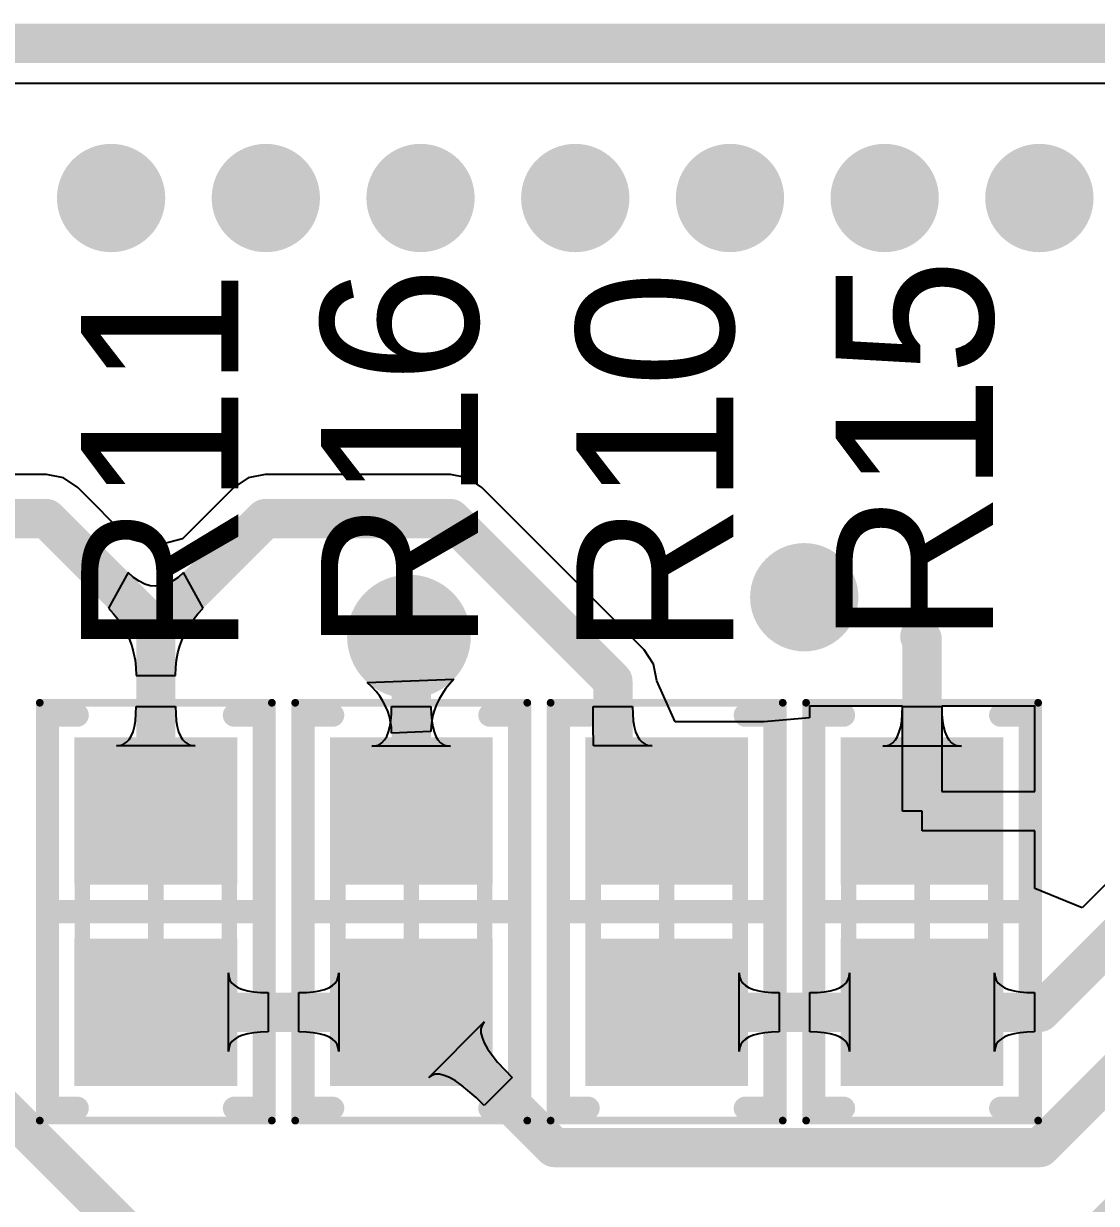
# Model space of a CAD drawing. Header units: millimetres. Extents: x 5.78 to 6.87, y 0.85 to 2.46.
# Drawn here: x 6.0014 to 6.2744, y 2.1458 to 2.4459 of the extents above; entities that cross this region are included whole.
import ezdxf

# ---------------------------------------------------------------- set-up
doc = ezdxf.new("R2010")
doc.units = ezdxf.units.MM
doc.header["$MEASUREMENT"] = 0
for name, color, linetype in [('BottomLayer', 5, 'Continuous'), ('Mechanical1', 6, 'Continuous'), ('Mechanical13', 56, 'Continuous'), ('Mechanical15', 56, 'Continuous'), ('MultiLayer', 9, 'Continuous'), ('TopLayer', 1, 'Continuous'), ('TopOverlay', 2, 'Continuous'), ('TopPaste', 8, 'Continuous'), ('TopSolder', 216, 'Continuous'), ('ViaHoleLayer', 16, 'Continuous')]:
    doc.layers.add(name, color=color, linetype=linetype)

# ---------------------------------------------------------------- blocks, each defined once
blk = doc.blocks.new('RES_0603_1608_57')
at = {"layer": 'Mechanical13', "const_width": 0.00394}
for points in [[(-0.03445, -0.0187), (-0.03445, 0.0187)], [(0.03445, 0.0187), (-0.03445, 0.0187)], [(0.03445, -0.0187), (0.03445, 0.0187)], [(0.03445, -0.0187), (-0.03445, -0.0187)]]:
    blk.add_lwpolyline(points, dxfattribs=at)
at = {"layer": 'Mechanical13', "const_width": 0.00197}
for points in [[(-0.03543, 0.0187, 1), (-0.03346, 0.0187, 1)], [(-0.03543, 0.0187, 1), (-0.03346, 0.0187, 1)], [(0.03346, 0.0187, 1), (0.03543, 0.0187, 1)], [(0.03346, 0.0187, 1), (0.03543, 0.0187, 1)], [(-0.03543, -0.0187, 1), (-0.03346, -0.0187, 1)], [(-0.03543, -0.0187, 1), (-0.03346, -0.0187, 1)], [(0.03346, -0.0187, 1), (0.03543, -0.0187, 1)], [(0.03346, -0.0187, 1), (0.03543, -0.0187, 1)]]:
    blk.add_lwpolyline(points, format="xyb", close=True, dxfattribs=at)
at = {"layer": 'Mechanical15'}
for points, const_width in [([(-0.05315, -0.02953), (-0.05315, 0.02953)], 0.00197), ([(0.05315, 0.02953), (-0.05315, 0.02953)], 0.00197), ([(0.05315, -0.02953), (0.05315, 0.02953)], 0.00197), ([(0, -0.0187), (0, 0.0187)], 0.00394), ([(0.0187, 0), (-0.0187, 0)], 0.00394), ([(0.05315, -0.02953), (-0.05315, -0.02953)], 0.00197)]:
    blk.add_lwpolyline(points, dxfattribs=dict(at, const_width=const_width))
for points, const_width in [([(-0.05364, 0.02953, 1), (-0.05266, 0.02953, 1)], 0.000984), ([(-0.05364, 0.02953, 1), (-0.05266, 0.02953, 1)], 0.000984), ([(0.05266, 0.02953, 1), (0.05364, 0.02953, 1)], 0.000984), ([(0.05266, 0.02953, 1), (0.05364, 0.02953, 1)], 0.000984), ([(-0.00098, 0.0187, 1), (0.00098, 0.0187, 1)], 0.00197), ([(-0.01968, 0, 1), (-0.01772, 0, 1)], 0.00197), ([(0.01772, 0, 1), (0.01968, 0, 1)], 0.00197), ([(-0.00098, -0.0187, 1), (0.00098, -0.0187, 1)], 0.00197), ([(-0.05364, -0.02953, 1), (-0.05266, -0.02953, 1)], 0.000984), ([(-0.05364, -0.02953, 1), (-0.05266, -0.02953, 1)], 0.000984), ([(0.05266, -0.02953, 1), (0.05364, -0.02953, 1)], 0.000984), ([(0.05266, -0.02953, 1), (0.05364, -0.02953, 1)], 0.000984)]:
    blk.add_lwpolyline(points, format="xyb", close=True, dxfattribs=dict(at, const_width=const_width))
at = {"layer": 'TopLayer'}
for points in [[(-0.00886, -0.0187), (-0.00886, 0.0187), (-0.04232, -0.0187), (-0.04232, 0.0187)], [(0.04232, -0.0187), (0.04232, 0.0187), (0.00886, -0.0187), (0.00886, 0.0187)]]:
    blk.add_solid(points, dxfattribs=at)
at = {"layer": 'TopOverlay', "const_width": 0.00591}
for points in [[(-0.05, 0.02), (-0.05, 0.02756)], [(0.05, 0.02756), (-0.05, 0.02756)], [(0, -0.02756), (0, 0.02756)], [(0.05, 0.02), (0.05, 0.02756)], [(-0.05, -0.02756), (-0.05, -0.02)], [(0.05, -0.02756), (0.05, -0.02)], [(0.05, -0.02756), (-0.05, -0.02756)]]:
    blk.add_lwpolyline(points, dxfattribs=at)
at = {"layer": 'TopOverlay', "const_width": 0.00295}
for points in [[(-0.05148, 0.02756, 1), (-0.04852, 0.02756, 1)], [(-0.05148, 0.02756, 1), (-0.04852, 0.02756, 1)], [(-0.00148, 0.02756, 1), (0.00148, 0.02756, 1)], [(0.04852, 0.02756, 1), (0.05148, 0.02756, 1)], [(0.04852, 0.02756, 1), (0.05148, 0.02756, 1)], [(-0.05148, 0.02, 1), (-0.04852, 0.02, 1)], [(0.04852, 0.02, 1), (0.05148, 0.02, 1)], [(-0.05148, -0.02, 1), (-0.04852, -0.02, 1)], [(0.04852, -0.02, 1), (0.05148, -0.02, 1)], [(-0.05148, -0.02756, 1), (-0.04852, -0.02756, 1)], [(-0.05148, -0.02756, 1), (-0.04852, -0.02756, 1)], [(-0.00148, -0.02756, 1), (0.00148, -0.02756, 1)], [(0.04852, -0.02756, 1), (0.05148, -0.02756, 1)], [(0.04852, -0.02756, 1), (0.05148, -0.02756, 1)]]:
    blk.add_lwpolyline(points, format="xyb", close=True, dxfattribs=at)
at = {"layer": 'TopPaste'}
for points in [[(-0.00886, -0.0187), (-0.00886, 0.0187), (-0.04232, -0.0187), (-0.04232, 0.0187)], [(0.04232, -0.0187), (0.04232, 0.0187), (0.00886, -0.0187), (0.00886, 0.0187)]]:
    blk.add_solid(points, dxfattribs=at)
at = {"layer": 'TopSolder'}
for points in [[(-0.00686, -0.0207), (-0.00686, 0.0207), (-0.04432, -0.0207), (-0.04432, 0.0207)], [(0.04432, -0.0207), (0.04432, 0.0207), (0.00686, -0.0207), (0.00686, 0.0207)]]:
    blk.add_solid(points, dxfattribs=at)
blk = doc.blocks.new('RES_0603_1608_58')
at = {"layer": 'Mechanical13', "const_width": 0.00394}
for points in [[(-0.03445, -0.0187), (-0.03445, 0.0187)], [(0.03445, 0.0187), (-0.03445, 0.0187)], [(0.03445, -0.0187), (0.03445, 0.0187)], [(0.03445, -0.0187), (-0.03445, -0.0187)]]:
    blk.add_lwpolyline(points, dxfattribs=at)
at = {"layer": 'Mechanical13', "const_width": 0.00197}
for points in [[(-0.03543, 0.0187, 1), (-0.03346, 0.0187, 1)], [(-0.03543, 0.0187, 1), (-0.03346, 0.0187, 1)], [(0.03346, 0.0187, 1), (0.03543, 0.0187, 1)], [(0.03346, 0.0187, 1), (0.03543, 0.0187, 1)], [(-0.03543, -0.0187, 1), (-0.03346, -0.0187, 1)], [(-0.03543, -0.0187, 1), (-0.03346, -0.0187, 1)], [(0.03346, -0.0187, 1), (0.03543, -0.0187, 1)], [(0.03346, -0.0187, 1), (0.03543, -0.0187, 1)]]:
    blk.add_lwpolyline(points, format="xyb", close=True, dxfattribs=at)
at = {"layer": 'Mechanical15'}
for points, const_width in [([(-0.05315, -0.02953), (-0.05315, 0.02953)], 0.00197), ([(0.05315, 0.02953), (-0.05315, 0.02953)], 0.00197), ([(0.05315, -0.02953), (0.05315, 0.02953)], 0.00197), ([(0, -0.0187), (0, 0.0187)], 0.00394), ([(0.0187, 0), (-0.0187, 0)], 0.00394), ([(0.05315, -0.02953), (-0.05315, -0.02953)], 0.00197)]:
    blk.add_lwpolyline(points, dxfattribs=dict(at, const_width=const_width))
for points, const_width in [([(-0.05364, 0.02953, 1), (-0.05266, 0.02953, 1)], 0.000984), ([(-0.05364, 0.02953, 1), (-0.05266, 0.02953, 1)], 0.000984), ([(0.05266, 0.02953, 1), (0.05364, 0.02953, 1)], 0.000984), ([(0.05266, 0.02953, 1), (0.05364, 0.02953, 1)], 0.000984), ([(-0.00098, 0.0187, 1), (0.00098, 0.0187, 1)], 0.00197), ([(-0.01968, 0, 1), (-0.01772, 0, 1)], 0.00197), ([(0.01772, 0, 1), (0.01968, 0, 1)], 0.00197), ([(-0.00098, -0.0187, 1), (0.00098, -0.0187, 1)], 0.00197), ([(-0.05364, -0.02953, 1), (-0.05266, -0.02953, 1)], 0.000984), ([(-0.05364, -0.02953, 1), (-0.05266, -0.02953, 1)], 0.000984), ([(0.05266, -0.02953, 1), (0.05364, -0.02953, 1)], 0.000984), ([(0.05266, -0.02953, 1), (0.05364, -0.02953, 1)], 0.000984)]:
    blk.add_lwpolyline(points, format="xyb", close=True, dxfattribs=dict(at, const_width=const_width))
at = {"layer": 'TopLayer'}
for points in [[(-0.00886, -0.0187), (-0.00886, 0.0187), (-0.04232, -0.0187), (-0.04232, 0.0187)], [(0.04232, -0.0187), (0.04232, 0.0187), (0.00886, -0.0187), (0.00886, 0.0187)]]:
    blk.add_solid(points, dxfattribs=at)
at = {"layer": 'TopOverlay', "const_width": 0.00591}
for points in [[(-0.05, 0.02), (-0.05, 0.02756)], [(0.05, 0.02756), (-0.05, 0.02756)], [(0, -0.02756), (0, 0.02756)], [(0.05, 0.02), (0.05, 0.02756)], [(-0.05, -0.02756), (-0.05, -0.02)], [(0.05, -0.02756), (0.05, -0.02)], [(0.05, -0.02756), (-0.05, -0.02756)]]:
    blk.add_lwpolyline(points, dxfattribs=at)
at = {"layer": 'TopOverlay', "const_width": 0.00295}
for points in [[(-0.05148, 0.02756, 1), (-0.04852, 0.02756, 1)], [(-0.05148, 0.02756, 1), (-0.04852, 0.02756, 1)], [(-0.00148, 0.02756, 1), (0.00148, 0.02756, 1)], [(0.04852, 0.02756, 1), (0.05148, 0.02756, 1)], [(0.04852, 0.02756, 1), (0.05148, 0.02756, 1)], [(-0.05148, 0.02, 1), (-0.04852, 0.02, 1)], [(0.04852, 0.02, 1), (0.05148, 0.02, 1)], [(-0.05148, -0.02, 1), (-0.04852, -0.02, 1)], [(0.04852, -0.02, 1), (0.05148, -0.02, 1)], [(-0.05148, -0.02756, 1), (-0.04852, -0.02756, 1)], [(-0.05148, -0.02756, 1), (-0.04852, -0.02756, 1)], [(-0.00148, -0.02756, 1), (0.00148, -0.02756, 1)], [(0.04852, -0.02756, 1), (0.05148, -0.02756, 1)], [(0.04852, -0.02756, 1), (0.05148, -0.02756, 1)]]:
    blk.add_lwpolyline(points, format="xyb", close=True, dxfattribs=at)
at = {"layer": 'TopPaste'}
for points in [[(-0.00886, -0.0187), (-0.00886, 0.0187), (-0.04232, -0.0187), (-0.04232, 0.0187)], [(0.04232, -0.0187), (0.04232, 0.0187), (0.00886, -0.0187), (0.00886, 0.0187)]]:
    blk.add_solid(points, dxfattribs=at)
at = {"layer": 'TopSolder'}
for points in [[(-0.00686, -0.0207), (-0.00686, 0.0207), (-0.04432, -0.0207), (-0.04432, 0.0207)], [(0.04432, -0.0207), (0.04432, 0.0207), (0.00686, -0.0207), (0.00686, 0.0207)]]:
    blk.add_solid(points, dxfattribs=at)
blk = doc.blocks.new('RES_0603_1608_62')
at = {"layer": 'Mechanical13', "const_width": 0.00394}
for points in [[(-0.03445, 0.0187), (-0.03445, -0.0187)], [(-0.03445, 0.0187), (0.03445, 0.0187)], [(0.03445, 0.0187), (0.03445, -0.0187)], [(-0.03445, -0.0187), (0.03445, -0.0187)]]:
    blk.add_lwpolyline(points, dxfattribs=at)
at = {"layer": 'Mechanical13', "const_width": 0.00197}
for points in [[(-0.03543, 0.0187, 1), (-0.03346, 0.0187, 1)], [(-0.03543, 0.0187, 1), (-0.03346, 0.0187, 1)], [(0.03346, 0.0187, 1), (0.03543, 0.0187, 1)], [(0.03346, 0.0187, 1), (0.03543, 0.0187, 1)], [(-0.03543, -0.0187, 1), (-0.03346, -0.0187, 1)], [(-0.03543, -0.0187, 1), (-0.03346, -0.0187, 1)], [(0.03346, -0.0187, 1), (0.03543, -0.0187, 1)], [(0.03346, -0.0187, 1), (0.03543, -0.0187, 1)]]:
    blk.add_lwpolyline(points, format="xyb", close=True, dxfattribs=at)
at = {"layer": 'Mechanical15'}
for points, const_width in [([(-0.05315, 0.02953), (-0.05315, -0.02953)], 0.00197), ([(-0.05315, 0.02953), (0.05315, 0.02953)], 0.00197), ([(0.05315, 0.02953), (0.05315, -0.02953)], 0.00197), ([(0, 0.0187), (0, -0.0187)], 0.00394), ([(-0.0187, 0), (0.0187, 0)], 0.00394), ([(-0.05315, -0.02953), (0.05315, -0.02953)], 0.00197)]:
    blk.add_lwpolyline(points, dxfattribs=dict(at, const_width=const_width))
for points, const_width in [([(-0.05364, 0.02953, 1), (-0.05266, 0.02953, 1)], 0.000984), ([(-0.05364, 0.02953, 1), (-0.05266, 0.02953, 1)], 0.000984), ([(0.05266, 0.02953, 1), (0.05364, 0.02953, 1)], 0.000984), ([(0.05266, 0.02953, 1), (0.05364, 0.02953, 1)], 0.000984), ([(-0.00098, 0.0187, 1), (0.00098, 0.0187, 1)], 0.00197), ([(-0.01968, 0, 1), (-0.01772, 0, 1)], 0.00197), ([(0.01772, 0, 1), (0.01968, 0, 1)], 0.00197), ([(-0.00098, -0.0187, 1), (0.00098, -0.0187, 1)], 0.00197), ([(-0.05364, -0.02953, 1), (-0.05266, -0.02953, 1)], 0.000984), ([(-0.05364, -0.02953, 1), (-0.05266, -0.02953, 1)], 0.000984), ([(0.05266, -0.02953, 1), (0.05364, -0.02953, 1)], 0.000984), ([(0.05266, -0.02953, 1), (0.05364, -0.02953, 1)], 0.000984)]:
    blk.add_lwpolyline(points, format="xyb", close=True, dxfattribs=dict(at, const_width=const_width))
at = {"layer": 'TopLayer'}
for points in [[(-0.00886, -0.0187), (-0.00886, 0.0187), (-0.04232, -0.0187), (-0.04232, 0.0187)], [(0.04232, -0.0187), (0.04232, 0.0187), (0.00886, -0.0187), (0.00886, 0.0187)]]:
    blk.add_solid(points, dxfattribs=at)
at = {"layer": 'TopOverlay', "const_width": 0.00591}
for points in [[(-0.05, 0.02756), (-0.05, 0.02)], [(-0.05, 0.02756), (0.05, 0.02756)], [(0, 0.02756), (0, -0.02756)], [(0.05, 0.02756), (0.05, 0.02)], [(-0.05, -0.02), (-0.05, -0.02756)], [(0.05, -0.02), (0.05, -0.02756)], [(-0.05, -0.02756), (0.05, -0.02756)]]:
    blk.add_lwpolyline(points, dxfattribs=at)
at = {"layer": 'TopOverlay', "const_width": 0.00295}
for points in [[(-0.05148, 0.02756, 1), (-0.04852, 0.02756, 1)], [(-0.05148, 0.02756, 1), (-0.04852, 0.02756, 1)], [(-0.00148, 0.02756, 1), (0.00148, 0.02756, 1)], [(0.04852, 0.02756, 1), (0.05148, 0.02756, 1)], [(0.04852, 0.02756, 1), (0.05148, 0.02756, 1)], [(-0.05148, 0.02, 1), (-0.04852, 0.02, 1)], [(0.04852, 0.02, 1), (0.05148, 0.02, 1)], [(-0.05148, -0.02, 1), (-0.04852, -0.02, 1)], [(0.04852, -0.02, 1), (0.05148, -0.02, 1)], [(-0.05148, -0.02756, 1), (-0.04852, -0.02756, 1)], [(-0.05148, -0.02756, 1), (-0.04852, -0.02756, 1)], [(-0.00148, -0.02756, 1), (0.00148, -0.02756, 1)], [(0.04852, -0.02756, 1), (0.05148, -0.02756, 1)], [(0.04852, -0.02756, 1), (0.05148, -0.02756, 1)]]:
    blk.add_lwpolyline(points, format="xyb", close=True, dxfattribs=at)
at = {"layer": 'TopPaste'}
for points in [[(-0.00886, -0.0187), (-0.00886, 0.0187), (-0.04232, -0.0187), (-0.04232, 0.0187)], [(0.04232, -0.0187), (0.04232, 0.0187), (0.00886, -0.0187), (0.00886, 0.0187)]]:
    blk.add_solid(points, dxfattribs=at)
at = {"layer": 'TopSolder'}
for points in [[(-0.00686, -0.0207), (-0.00686, 0.0207), (-0.04432, -0.0207), (-0.04432, 0.0207)], [(0.04432, -0.0207), (0.04432, 0.0207), (0.00686, -0.0207), (0.00686, 0.0207)]]:
    blk.add_solid(points, dxfattribs=at)
blk = doc.blocks.new('RES_0603_1608_63')
at = {"layer": 'Mechanical13', "const_width": 0.00394}
for points in [[(-0.03445, 0.0187), (-0.03445, -0.0187)], [(-0.03445, 0.0187), (0.03445, 0.0187)], [(0.03445, 0.0187), (0.03445, -0.0187)], [(-0.03445, -0.0187), (0.03445, -0.0187)]]:
    blk.add_lwpolyline(points, dxfattribs=at)
at = {"layer": 'Mechanical13', "const_width": 0.00197}
for points in [[(-0.03543, 0.0187, 1), (-0.03346, 0.0187, 1)], [(-0.03543, 0.0187, 1), (-0.03346, 0.0187, 1)], [(0.03346, 0.0187, 1), (0.03543, 0.0187, 1)], [(0.03346, 0.0187, 1), (0.03543, 0.0187, 1)], [(-0.03543, -0.0187, 1), (-0.03346, -0.0187, 1)], [(-0.03543, -0.0187, 1), (-0.03346, -0.0187, 1)], [(0.03346, -0.0187, 1), (0.03543, -0.0187, 1)], [(0.03346, -0.0187, 1), (0.03543, -0.0187, 1)]]:
    blk.add_lwpolyline(points, format="xyb", close=True, dxfattribs=at)
at = {"layer": 'Mechanical15'}
for points, const_width in [([(-0.05315, 0.02953), (-0.05315, -0.02953)], 0.00197), ([(-0.05315, 0.02953), (0.05315, 0.02953)], 0.00197), ([(0.05315, 0.02953), (0.05315, -0.02953)], 0.00197), ([(0, 0.0187), (0, -0.0187)], 0.00394), ([(-0.0187, 0), (0.0187, 0)], 0.00394), ([(-0.05315, -0.02953), (0.05315, -0.02953)], 0.00197)]:
    blk.add_lwpolyline(points, dxfattribs=dict(at, const_width=const_width))
for points, const_width in [([(-0.05364, 0.02953, 1), (-0.05266, 0.02953, 1)], 0.000984), ([(-0.05364, 0.02953, 1), (-0.05266, 0.02953, 1)], 0.000984), ([(0.05266, 0.02953, 1), (0.05364, 0.02953, 1)], 0.000984), ([(0.05266, 0.02953, 1), (0.05364, 0.02953, 1)], 0.000984), ([(-0.00098, 0.0187, 1), (0.00098, 0.0187, 1)], 0.00197), ([(-0.01968, 0, 1), (-0.01772, 0, 1)], 0.00197), ([(0.01772, 0, 1), (0.01968, 0, 1)], 0.00197), ([(-0.00098, -0.0187, 1), (0.00098, -0.0187, 1)], 0.00197), ([(-0.05364, -0.02953, 1), (-0.05266, -0.02953, 1)], 0.000984), ([(-0.05364, -0.02953, 1), (-0.05266, -0.02953, 1)], 0.000984), ([(0.05266, -0.02953, 1), (0.05364, -0.02953, 1)], 0.000984), ([(0.05266, -0.02953, 1), (0.05364, -0.02953, 1)], 0.000984)]:
    blk.add_lwpolyline(points, format="xyb", close=True, dxfattribs=dict(at, const_width=const_width))
at = {"layer": 'TopLayer'}
for points in [[(-0.00886, -0.0187), (-0.00886, 0.0187), (-0.04232, -0.0187), (-0.04232, 0.0187)], [(0.04232, -0.0187), (0.04232, 0.0187), (0.00886, -0.0187), (0.00886, 0.0187)]]:
    blk.add_solid(points, dxfattribs=at)
at = {"layer": 'TopOverlay', "const_width": 0.00591}
for points in [[(-0.05, 0.02756), (-0.05, 0.02)], [(-0.05, 0.02756), (0.05, 0.02756)], [(0, 0.02756), (0, -0.02756)], [(0.05, 0.02756), (0.05, 0.02)], [(-0.05, -0.02), (-0.05, -0.02756)], [(0.05, -0.02), (0.05, -0.02756)], [(-0.05, -0.02756), (0.05, -0.02756)]]:
    blk.add_lwpolyline(points, dxfattribs=at)
at = {"layer": 'TopOverlay', "const_width": 0.00295}
for points in [[(-0.05148, 0.02756, 1), (-0.04852, 0.02756, 1)], [(-0.05148, 0.02756, 1), (-0.04852, 0.02756, 1)], [(-0.00148, 0.02756, 1), (0.00148, 0.02756, 1)], [(0.04852, 0.02756, 1), (0.05148, 0.02756, 1)], [(0.04852, 0.02756, 1), (0.05148, 0.02756, 1)], [(-0.05148, 0.02, 1), (-0.04852, 0.02, 1)], [(0.04852, 0.02, 1), (0.05148, 0.02, 1)], [(-0.05148, -0.02, 1), (-0.04852, -0.02, 1)], [(0.04852, -0.02, 1), (0.05148, -0.02, 1)], [(-0.05148, -0.02756, 1), (-0.04852, -0.02756, 1)], [(-0.05148, -0.02756, 1), (-0.04852, -0.02756, 1)], [(-0.00148, -0.02756, 1), (0.00148, -0.02756, 1)], [(0.04852, -0.02756, 1), (0.05148, -0.02756, 1)], [(0.04852, -0.02756, 1), (0.05148, -0.02756, 1)]]:
    blk.add_lwpolyline(points, format="xyb", close=True, dxfattribs=at)
at = {"layer": 'TopPaste'}
for points in [[(-0.00886, -0.0187), (-0.00886, 0.0187), (-0.04232, -0.0187), (-0.04232, 0.0187)], [(0.04232, -0.0187), (0.04232, 0.0187), (0.00886, -0.0187), (0.00886, 0.0187)]]:
    blk.add_solid(points, dxfattribs=at)
at = {"layer": 'TopSolder'}
for points in [[(-0.00686, -0.0207), (-0.00686, 0.0207), (-0.04432, -0.0207), (-0.04432, 0.0207)], [(0.04432, -0.0207), (0.04432, 0.0207), (0.00686, -0.0207), (0.00686, 0.0207)]]:
    blk.add_solid(points, dxfattribs=at)

msp = doc.modelspace()

# ---------------------------------------------------------------- linework, layer by layer
at = {"layer": 'BottomLayer'}
msp.add_line((5.7976, 2.43075), (6.8402, 2.43075), dxfattribs=at)
for points, const_width in [([(6.01673, 2.40157, 1), (6.03051, 2.40157, 1)], 0.01378), ([(6.0561, 2.40157, 1), (6.06988, 2.40157, 1)], 0.01378), ([(6.09547, 2.40157, 1), (6.10925, 2.40157, 1)], 0.01378), ([(6.13484, 2.40157, 1), (6.14862, 2.40157, 1)], 0.01378), ([(6.13484, 2.40157, 1), (6.14862, 2.40157, 1)], 0.01378), ([(6.17421, 2.40157, 1), (6.18799, 2.40157, 1)], 0.01378), ([(6.21358, 2.40157, 1), (6.22736, 2.40157, 1)], 0.01378), ([(6.25295, 2.40157, 1), (6.26673, 2.40157, 1)], 0.01378), ([(6.19311, 2.3, 1), (6.20689, 2.3, 1)], 0.01378), ([(6.09154, 2.29, 1), (6.10728, 2.29, 1)], 0.01575)]:
    msp.add_lwpolyline(points, format="xyb", close=True, dxfattribs=dict(at, const_width=const_width))
at = {"layer": 'Mechanical1', "const_width": 0.01}
msp.add_lwpolyline([(5.7874, 2.44094), (6.85039, 2.44094)], dxfattribs=at)
at = {"layer": 'MultiLayer'}
for points, const_width in [([(6.01673, 2.40157, 1), (6.03051, 2.40157, 1)], 0.01378), ([(6.0561, 2.40157, 1), (6.06988, 2.40157, 1)], 0.01378), ([(6.09547, 2.40157, 1), (6.10925, 2.40157, 1)], 0.01378), ([(6.13484, 2.40157, 1), (6.14862, 2.40157, 1)], 0.01378), ([(6.13484, 2.40157, 1), (6.14862, 2.40157, 1)], 0.01378), ([(6.17421, 2.40157, 1), (6.18799, 2.40157, 1)], 0.01378), ([(6.21358, 2.40157, 1), (6.22736, 2.40157, 1)], 0.01378), ([(6.25295, 2.40157, 1), (6.26673, 2.40157, 1)], 0.01378), ([(6.19311, 2.3, 1), (6.20689, 2.3, 1)], 0.01378), ([(6.09154, 2.29, 1), (6.10728, 2.29, 1)], 0.01575)]:
    msp.add_lwpolyline(points, format="xyb", close=True, dxfattribs=dict(at, const_width=const_width))
at = {"layer": 'TopLayer'}
for p, q in [((5.7976, 2.43075), (6.37795, 2.43075)), ((6.00719, 2.33122), (5.94768, 2.33122)), ((6.01148, 2.33036), (6.00719, 2.33122)), ((6.00719, 2.33122), (6.00719, 2.33122)), ((6.01512, 2.32793), (6.01148, 2.33036)), ((6.05852, 2.33036), (6.05488, 2.32793)), ((6.06281, 2.33122), (6.05852, 2.33036)), ((6.11, 2.33122), (6.06281, 2.33122)), ((6.06281, 2.33122), (6.06281, 2.33122)), ((6.11429, 2.33036), (6.11, 2.33122)), ((6.11, 2.33122), (6.11, 2.33122)), ((6.11793, 2.32793), (6.11429, 2.33036)), ((6.02817, 2.31488), (6.01512, 2.32793)), ((6.05488, 2.32793), (6.04183, 2.31488)), ((6.15923, 2.28663), (6.11793, 2.32793)), ((6.035, 2.31307), (6.02817, 2.31488)), ((6.04183, 2.31488), (6.035, 2.31307)), ((6.02793, 2.30633), (6.02293, 2.29719)), ((6.02934, 2.30506), (6.02793, 2.30633)), ((6.04207, 2.30633), (6.04066, 2.30506)), ((6.04707, 2.29719), (6.04207, 2.30633)), ((6.03076, 2.30407), (6.02934, 2.30506)), ((6.03217, 2.30336), (6.03076, 2.30407)), ((6.03359, 2.30294), (6.03217, 2.30336)), ((6.035, 2.3028), (6.03359, 2.30294)), ((6.03641, 2.30294), (6.035, 2.3028)), ((6.03783, 2.30336), (6.03641, 2.30294)), ((6.03924, 2.30407), (6.03783, 2.30336)), ((6.04066, 2.30506), (6.03924, 2.30407)), ((6.02293, 2.29719), (6.02427, 2.29575)), ((6.04573, 2.29575), (6.04707, 2.29719)), ((6.02427, 2.29575), (6.02547, 2.29424)), ((6.02547, 2.29424), (6.02654, 2.29268)), ((6.04346, 2.29268), (6.04453, 2.29424)), ((6.04453, 2.29424), (6.04573, 2.29575)), ((6.02654, 2.29268), (6.02745, 2.29106)), ((6.02745, 2.29106), (6.02823, 2.28939)), ((6.04177, 2.28939), (6.04255, 2.29106)), ((6.04255, 2.29106), (6.04346, 2.29268)), ((6.02823, 2.28939), (6.02887, 2.28765)), ((6.02887, 2.28765), (6.02936, 2.28585)), ((6.04064, 2.28585), (6.04113, 2.28765)), ((6.04113, 2.28765), (6.04177, 2.28939)), ((6.02936, 2.28585), (6.02972, 2.284)), ((6.04028, 2.284), (6.04064, 2.28585)), ((6.16166, 2.28299), (6.15923, 2.28663)), ((6.15923, 2.28663), (6.15923, 2.28663)), ((6.02972, 2.284), (6.02993, 2.28209)), ((6.02993, 2.28209), (6.03, 2.28012)), ((6.04, 2.28012), (6.04007, 2.28209)), ((6.04007, 2.28209), (6.04028, 2.284)), ((6.16251, 2.2787), (6.16166, 2.28299)), ((6.03, 2.28012), (6.04, 2.28012)), ((6.08882, 2.27835), (6.11085, 2.27917)), ((6.08999, 2.27721), (6.08882, 2.27835)), ((6.11085, 2.27917), (6.10974, 2.27793)), ((6.16717, 2.26832), (6.16251, 2.2787)), ((6.09104, 2.27603), (6.08999, 2.27721)), ((6.09197, 2.27482), (6.09104, 2.27603)), ((6.10787, 2.27538), (6.1071, 2.27407)), ((6.10874, 2.27666), (6.10787, 2.27538)), ((6.10974, 2.27793), (6.10874, 2.27666)), ((6.02995, 2.2703), (6.03, 2.2722)), ((6.03, 2.2722), (6.04, 2.2722)), ((6.04, 2.2722), (6.04005, 2.2703)), ((6.09277, 2.27358), (6.09197, 2.27482)), ((6.09345, 2.27231), (6.09277, 2.27358)), ((6.09401, 2.271), (6.09345, 2.27231)), ((6.09495, 2.27028), (6.095, 2.2722)), ((6.095, 2.2722), (6.105, 2.2722)), ((6.105, 2.2722), (6.10505, 2.27028)), ((6.10646, 2.27275), (6.10594, 2.2714)), ((6.1071, 2.27407), (6.10646, 2.27275)), ((6.1463, 2.2722), (6.1563, 2.2722)), ((6.14631, 2.2671), (6.1463, 2.2722)), ((6.1563, 2.2722), (6.15635, 2.2703)), ((6.225, 2.27232), (6.2013, 2.27232)), ((6.2013, 2.27232), (6.2013, 2.26929)), ((6.22495, 2.27028), (6.225, 2.2722)), ((6.225, 2.24559), (6.225, 2.27232)), ((6.225, 2.2722), (6.235, 2.2722)), ((6.2587, 2.27232), (6.235, 2.27232)), ((6.235, 2.27232), (6.235, 2.25059)), ((6.235, 2.2722), (6.23505, 2.27028)), ((6.2587, 2.25059), (6.2587, 2.27232)), ((6.0298, 2.2686), (6.02995, 2.2703)), ((6.04005, 2.2703), (6.0402, 2.2686)), ((6.09444, 2.26966), (6.09401, 2.271)), ((6.09475, 2.26828), (6.09444, 2.26966)), ((6.0948, 2.26856), (6.09495, 2.27028)), ((6.10505, 2.27028), (6.1052, 2.26856)), ((6.10553, 2.27004), (6.10523, 2.26866)), ((6.10594, 2.2714), (6.10553, 2.27004)), ((6.15635, 2.2703), (6.1565, 2.2686)), ((6.2013, 2.26929), (6.1897, 2.26832)), ((6.2248, 2.26856), (6.22495, 2.27028)), ((6.23505, 2.27028), (6.2352, 2.26856)), ((6.0292, 2.2658), (6.02955, 2.2671)), ((6.02955, 2.2671), (6.0298, 2.2686)), ((6.0402, 2.2686), (6.04045, 2.2671)), ((6.04045, 2.2671), (6.0408, 2.2658)), ((6.0942, 2.26573), (6.09455, 2.26704)), ((6.09455, 2.26704), (6.0948, 2.26856)), ((6.09494, 2.26687), (6.09475, 2.26828)), ((6.095, 2.26543), (6.09494, 2.26687)), ((6.10506, 2.26725), (6.105, 2.26583)), ((6.10523, 2.26866), (6.10506, 2.26725)), ((6.1052, 2.26856), (6.10545, 2.26704)), ((6.10545, 2.26704), (6.1058, 2.26573)), ((6.14638, 2.2626), (6.14631, 2.2671)), ((6.1565, 2.2686), (6.15675, 2.2671)), ((6.15675, 2.2671), (6.1571, 2.2658)), ((6.1893, 2.26832), (6.16717, 2.26832)), ((6.1897, 2.26832), (6.1893, 2.26832)), ((6.2242, 2.26573), (6.22455, 2.26704)), ((6.22455, 2.26704), (6.2248, 2.26856)), ((6.2352, 2.26856), (6.23545, 2.26704)), ((6.23545, 2.26704), (6.2358, 2.26573)), ((6.02755, 2.2631), (6.0282, 2.2638)), ((6.0282, 2.2638), (6.02875, 2.2647)), ((6.02875, 2.2647), (6.0292, 2.2658)), ((6.0408, 2.2658), (6.04125, 2.2647)), ((6.04125, 2.2647), (6.0418, 2.2638)), ((6.0418, 2.2638), (6.04245, 2.2631)), ((6.09255, 2.26299), (6.0932, 2.2637)), ((6.0932, 2.2637), (6.09375, 2.26461)), ((6.09375, 2.26461), (6.0942, 2.26573)), ((6.105, 2.26583), (6.095, 2.26543)), ((6.1058, 2.26573), (6.10625, 2.26461)), ((6.10625, 2.26461), (6.1068, 2.2637)), ((6.1068, 2.2637), (6.10745, 2.26299)), ((6.1571, 2.2658), (6.15755, 2.2647)), ((6.15755, 2.2647), (6.1581, 2.2638)), ((6.1581, 2.2638), (6.15875, 2.2631)), ((6.22255, 2.26299), (6.2232, 2.2637)), ((6.2232, 2.2637), (6.22375, 2.26461)), ((6.22375, 2.26461), (6.2242, 2.26573)), ((6.2358, 2.26573), (6.23625, 2.26461)), ((6.23625, 2.26461), (6.2368, 2.2637)), ((6.2368, 2.2637), (6.23745, 2.26299)), ((6.025, 2.2622), (6.02595, 2.2623)), ((6.045, 2.2622), (6.025, 2.2622)), ((6.02595, 2.2623), (6.0268, 2.2626)), ((6.0268, 2.2626), (6.02755, 2.2631)), ((6.04245, 2.2631), (6.0432, 2.2626)), ((6.0432, 2.2626), (6.04405, 2.2623)), ((6.04405, 2.2623), (6.045, 2.2622)), ((6.09, 2.26208), (6.09095, 2.26218)), ((6.11, 2.26208), (6.09, 2.26208)), ((6.09095, 2.26218), (6.0918, 2.26249)), ((6.0918, 2.26249), (6.09255, 2.26299)), ((6.10745, 2.26299), (6.1082, 2.26249)), ((6.1082, 2.26249), (6.10905, 2.26218)), ((6.10905, 2.26218), (6.11, 2.26208)), ((6.1464, 2.2623), (6.14638, 2.2626)), ((6.14642, 2.2622), (6.1464, 2.2623)), ((6.1613, 2.2622), (6.14642, 2.2622)), ((6.15875, 2.2631), (6.1595, 2.2626)), ((6.1595, 2.2626), (6.16035, 2.2623)), ((6.16035, 2.2623), (6.1613, 2.2622)), ((6.22, 2.26208), (6.22095, 2.26218)), ((6.24, 2.26208), (6.22, 2.26208)), ((6.22095, 2.26218), (6.2218, 2.26249)), ((6.2218, 2.26249), (6.22255, 2.26299)), ((6.23745, 2.26299), (6.2382, 2.26249)), ((6.2382, 2.26249), (6.23905, 2.26218)), ((6.23905, 2.26218), (6.24, 2.26208)), ((6.235, 2.25059), (6.2587, 2.25059)), ((6.23, 2.24559), (6.225, 2.24559)), ((6.23, 2.24059), (6.23, 2.24559)), ((6.2587, 2.24059), (6.23, 2.24059)), ((6.2587, 2.22594), (6.2587, 2.24059)), ((6.27711, 2.22738), (6.2707, 2.22097)), ((6.2707, 2.22097), (6.2587, 2.22594)), ((6.05346, 2.18441), (6.05346, 2.20441)), ((6.05346, 2.20441), (6.05356, 2.20346)), ((6.05356, 2.20346), (6.05387, 2.20261)), ((6.08113, 2.20261), (6.08144, 2.20346)), ((6.08144, 2.20346), (6.08154, 2.20441)), ((6.08154, 2.20441), (6.08154, 2.18441)), ((6.18346, 2.18441), (6.18346, 2.20441)), ((6.18346, 2.20441), (6.18356, 2.20346)), ((6.18356, 2.20346), (6.18387, 2.20261)), ((6.21113, 2.20261), (6.21144, 2.20346)), ((6.21144, 2.20346), (6.21154, 2.20441)), ((6.21154, 2.20441), (6.21154, 2.18441)), ((6.24846, 2.18441), (6.24846, 2.20441)), ((6.24846, 2.20441), (6.24856, 2.20346)), ((6.24856, 2.20346), (6.24887, 2.20261)), ((6.05387, 2.20261), (6.05437, 2.20186)), ((6.05437, 2.20186), (6.05508, 2.20121)), ((6.05508, 2.20121), (6.05599, 2.20066)), ((6.05599, 2.20066), (6.0571, 2.20021)), ((6.0571, 2.20021), (6.05842, 2.19986)), ((6.07658, 2.19986), (6.0779, 2.20021)), ((6.0779, 2.20021), (6.07901, 2.20066)), ((6.07901, 2.20066), (6.07992, 2.20121)), ((6.07992, 2.20121), (6.08063, 2.20186)), ((6.08063, 2.20186), (6.08113, 2.20261)), ((6.18387, 2.20261), (6.18437, 2.20186)), ((6.18437, 2.20186), (6.18508, 2.20121)), ((6.18508, 2.20121), (6.18599, 2.20066)), ((6.18599, 2.20066), (6.1871, 2.20021)), ((6.1871, 2.20021), (6.18842, 2.19986)), ((6.20658, 2.19986), (6.2079, 2.20021)), ((6.2079, 2.20021), (6.20901, 2.20066)), ((6.20901, 2.20066), (6.20992, 2.20121)), ((6.20992, 2.20121), (6.21063, 2.20186)), ((6.21063, 2.20186), (6.21113, 2.20261)), ((6.24887, 2.20261), (6.24937, 2.20186)), ((6.24937, 2.20186), (6.25008, 2.20121)), ((6.25008, 2.20121), (6.25099, 2.20066)), ((6.25099, 2.20066), (6.2521, 2.20021)), ((6.2521, 2.20021), (6.25342, 2.19986)), ((6.05842, 2.19986), (6.05994, 2.19961)), ((6.05994, 2.19961), (6.06166, 2.19946)), ((6.06166, 2.19946), (6.06358, 2.19941)), ((6.06358, 2.19941), (6.06358, 2.18941)), ((6.07142, 2.19941), (6.07334, 2.19946)), ((6.07142, 2.18941), (6.07142, 2.19941)), ((6.07334, 2.19946), (6.07506, 2.19961)), ((6.07506, 2.19961), (6.07658, 2.19986)), ((6.18842, 2.19986), (6.18994, 2.19961)), ((6.18994, 2.19961), (6.19166, 2.19946)), ((6.19166, 2.19946), (6.19358, 2.19941)), ((6.19358, 2.19941), (6.19358, 2.18941)), ((6.20142, 2.19941), (6.20334, 2.19946)), ((6.20142, 2.18941), (6.20142, 2.19941)), ((6.20334, 2.19946), (6.20506, 2.19961)), ((6.20506, 2.19961), (6.20658, 2.19986)), ((6.25342, 2.19986), (6.25494, 2.19961)), ((6.25494, 2.19961), (6.25666, 2.19946)), ((6.25666, 2.19946), (6.25858, 2.19941)), ((6.25858, 2.19941), (6.25858, 2.18941)), ((6.10444, 2.1778), (6.11858, 2.19194)), ((6.11802, 2.19116), (6.11773, 2.19024)), ((6.11858, 2.19194), (6.11802, 2.19116)), ((6.05599, 2.18816), (6.05508, 2.18761)), ((6.0571, 2.18861), (6.05599, 2.18816)), ((6.05842, 2.18896), (6.0571, 2.18861)), ((6.05994, 2.18921), (6.05842, 2.18896)), ((6.06166, 2.18936), (6.05994, 2.18921)), ((6.06358, 2.18941), (6.06166, 2.18936)), ((6.07334, 2.18936), (6.07142, 2.18941)), ((6.07506, 2.18921), (6.07334, 2.18936)), ((6.07658, 2.18896), (6.07506, 2.18921)), ((6.0779, 2.18861), (6.07658, 2.18896)), ((6.07901, 2.18816), (6.0779, 2.18861)), ((6.07992, 2.18761), (6.07901, 2.18816)), ((6.11773, 2.19024), (6.11773, 2.18918)), ((6.11773, 2.18918), (6.11802, 2.18798)), ((6.18599, 2.18816), (6.18508, 2.18761)), ((6.1871, 2.18861), (6.18599, 2.18816)), ((6.18842, 2.18896), (6.1871, 2.18861)), ((6.18994, 2.18921), (6.18842, 2.18896)), ((6.19166, 2.18936), (6.18994, 2.18921)), ((6.19358, 2.18941), (6.19166, 2.18936)), ((6.20334, 2.18936), (6.20142, 2.18941)), ((6.20506, 2.18921), (6.20334, 2.18936)), ((6.20658, 2.18896), (6.20506, 2.18921)), ((6.2079, 2.18861), (6.20658, 2.18896)), ((6.20901, 2.18816), (6.2079, 2.18861)), ((6.20992, 2.18761), (6.20901, 2.18816)), ((6.25099, 2.18816), (6.25008, 2.18761)), ((6.2521, 2.18861), (6.25099, 2.18816)), ((6.25342, 2.18896), (6.2521, 2.18861)), ((6.25494, 2.18921), (6.25342, 2.18896)), ((6.25666, 2.18936), (6.25494, 2.18921)), ((6.25858, 2.18941), (6.25666, 2.18936)), ((6.05356, 2.18536), (6.05346, 2.18441)), ((6.05387, 2.18621), (6.05356, 2.18536)), ((6.05437, 2.18696), (6.05387, 2.18621)), ((6.05508, 2.18761), (6.05437, 2.18696)), ((6.08063, 2.18696), (6.07992, 2.18761)), ((6.08113, 2.18621), (6.08063, 2.18696)), ((6.08144, 2.18536), (6.08113, 2.18621)), ((6.08154, 2.18441), (6.08144, 2.18536)), ((6.11802, 2.18798), (6.11858, 2.18664)), ((6.11858, 2.18664), (6.11943, 2.18515)), ((6.11943, 2.18515), (6.12056, 2.18353)), ((6.18356, 2.18536), (6.18346, 2.18441)), ((6.18387, 2.18621), (6.18356, 2.18536)), ((6.18437, 2.18696), (6.18387, 2.18621)), ((6.18508, 2.18761), (6.18437, 2.18696)), ((6.21063, 2.18696), (6.20992, 2.18761)), ((6.21113, 2.18621), (6.21063, 2.18696)), ((6.21144, 2.18536), (6.21113, 2.18621)), ((6.21154, 2.18441), (6.21144, 2.18536)), ((6.24856, 2.18536), (6.24846, 2.18441)), ((6.24887, 2.18621), (6.24856, 2.18536)), ((6.24937, 2.18696), (6.24887, 2.18621)), ((6.25008, 2.18761), (6.24937, 2.18696)), ((6.12056, 2.18353), (6.12197, 2.18176)), ((6.12197, 2.18176), (6.12565, 2.1778)), ((6.10522, 2.17836), (6.10444, 2.1778)), ((6.10614, 2.17865), (6.10522, 2.17836)), ((6.1072, 2.17865), (6.10614, 2.17865)), ((6.1084, 2.17836), (6.1072, 2.17865)), ((6.10974, 2.1778), (6.1084, 2.17836)), ((6.11123, 2.17695), (6.10974, 2.1778)), ((6.11285, 2.17582), (6.11123, 2.17695)), ((6.12565, 2.1778), (6.11858, 2.17073)), ((6.11653, 2.17271), (6.11285, 2.17582)), ((6.11858, 2.17073), (6.11653, 2.17271))]:
    msp.add_line(p, q, dxfattribs=at)
for points, const_width in [([(6.01673, 2.40157, 1), (6.03051, 2.40157, 1)], 0.01378), ([(6.0561, 2.40157, 1), (6.06988, 2.40157, 1)], 0.01378), ([(6.09547, 2.40157, 1), (6.10925, 2.40157, 1)], 0.01378), ([(6.13484, 2.40157, 1), (6.14862, 2.40157, 1)], 0.01378), ([(6.13484, 2.40157, 1), (6.14862, 2.40157, 1)], 0.01378), ([(6.17421, 2.40157, 1), (6.18799, 2.40157, 1)], 0.01378), ([(6.21358, 2.40157, 1), (6.22736, 2.40157, 1)], 0.01378), ([(6.25295, 2.40157, 1), (6.26673, 2.40157, 1)], 0.01378), ([(6.00469, 2.32, 1), (6.00969, 2.32, 1)], 0.005), ([(6.00469, 2.32, 1), (6.00969, 2.32, 1)], 0.005), ([(6.06031, 2.32, 1), (6.06531, 2.32, 1)], 0.005), ([(6.06031, 2.32, 1), (6.06531, 2.32, 1)], 0.005), ([(6.1075, 2.32, 1), (6.1125, 2.32, 1)], 0.005), ([(6.1075, 2.32, 1), (6.1125, 2.32, 1)], 0.005), ([(6.19311, 2.3, 1), (6.20689, 2.3, 1)], 0.01378), ([(6.09154, 2.29, 1), (6.10728, 2.29, 1)], 0.01575), ([(6.0325, 2.29219, 1), (6.0375, 2.29219, 1)], 0.005), ([(6.0325, 2.29219, 1), (6.0375, 2.29219, 1)], 0.005), ([(6.0325, 2.29219, 1), (6.0375, 2.29219, 1)], 0.005), ([(6.09691, 2.29, 1), (6.10191, 2.29, 1)], 0.005), ([(6.0975, 2.28941, 1), (6.1025, 2.28941, 1)], 0.005), ([(6.0975, 2.28941, 1), (6.1025, 2.28941, 1)], 0.005), ([(6.22691, 2.29, 1), (6.23191, 2.29, 1)], 0.005), ([(6.2275, 2.28941, 1), (6.2325, 2.28941, 1)], 0.005), ([(6.2275, 2.28941, 1), (6.2325, 2.28941, 1)], 0.005), ([(6.1488, 2.2787, 1), (6.1538, 2.2787, 1)], 0.005), ([(6.1488, 2.2787, 1), (6.1538, 2.2787, 1)], 0.005), ([(6.1488, 2.25732, 1), (6.1538, 2.25732, 1)], 0.005), ([(6.1488, 2.25732, 1), (6.1538, 2.25732, 1)], 0.005), ([(6.0325, 2.24559, 1), (6.0375, 2.24559, 1)], 0.005), ([(6.0975, 2.24559, 1), (6.1025, 2.24559, 1)], 0.005), ([(6.16053, 2.24559, 1), (6.16553, 2.24559, 1)], 0.005), ([(6.16053, 2.24559, 1), (6.16553, 2.24559, 1)], 0.005), ([(6.1625, 2.24559, 1), (6.1675, 2.24559, 1)], 0.005), ([(6.2275, 2.24559, 1), (6.2325, 2.24559, 1)], 0.005), ([(6.0325, 2.19441, 1), (6.0375, 2.19441, 1)], 0.005), ([(6.0975, 2.19441, 1), (6.1025, 2.19441, 1)], 0.005), ([(6.0975, 2.19441, 1), (6.1025, 2.19441, 1)], 0.005), ([(6.09947, 2.19441, 1), (6.10447, 2.19441, 1)], 0.005), ([(6.09947, 2.19441, 1), (6.10447, 2.19441, 1)], 0.005), ([(6.1625, 2.19441, 1), (6.1675, 2.19441, 1)], 0.005), ([(6.2275, 2.19441, 1), (6.2325, 2.19441, 1)], 0.005), ([(6.2275, 2.19441, 1), (6.2325, 2.19441, 1)], 0.005), ([(6.2575, 2.19441, 1), (6.2625, 2.19441, 1)], 0.005), ([(6.2575, 2.19441, 1), (6.2625, 2.19441, 1)], 0.005), ([(6.13388, 2.16, 1), (6.13888, 2.16, 1)], 0.005), ([(6.13388, 2.16, 1), (6.13888, 2.16, 1)], 0.005), ([(6.2575, 2.16, 1), (6.2625, 2.16, 1)], 0.005), ([(6.2575, 2.16, 1), (6.2625, 2.16, 1)], 0.005)]:
    msp.add_lwpolyline(points, format="xyb", close=True, dxfattribs=dict(at, const_width=const_width))
at = {"layer": 'TopLayer', "const_width": 0.01}
for points in [[(5.94768, 2.32), (6.00719, 2.32)], [(6.00719, 2.32), (6.035, 2.29219)], [(6.035, 2.29219), (6.06281, 2.32)], [(6.06281, 2.32), (6.11, 2.32)], [(6.11, 2.32), (6.1513, 2.2787)], [(6.035, 2.24559), (6.035, 2.29219)], [(6.09941, 2.29), (6.1, 2.28941)], [(6.1, 2.24559), (6.1, 2.28941)], [(6.22941, 2.29), (6.23, 2.28941)], [(6.23, 2.24559), (6.23, 2.28941)], [(6.1513, 2.25732), (6.1513, 2.2787)], [(6.1513, 2.25732), (6.16303, 2.24559)], [(6.16303, 2.24559), (6.165, 2.24559)], [(6.26, 2.19441), (6.28504, 2.21945)], [(5.97197, 2.19441), (6.02638, 2.14)], [(6.035, 2.19441), (6.1, 2.19441)], [(6.1, 2.19441), (6.10197, 2.19441)], [(6.10197, 2.19441), (6.13638, 2.16)], [(6.165, 2.19441), (6.23, 2.19441)], [(6.23, 2.19441), (6.26, 2.19441)], [(6.26, 2.16), (6.28008, 2.18008)], [(6.13638, 2.16), (6.26, 2.16)], [(6.27677, 2.14), (6.29724, 2.16047)]]:
    msp.add_lwpolyline(points, dxfattribs=at)
at = {"layer": 'ViaHoleLayer'}
for points, const_width in [([(6.02018, 2.40157, 1), (6.02707, 2.40157, 1)], 0.00689), ([(6.05955, 2.40157, 1), (6.06644, 2.40157, 1)], 0.00689), ([(6.09892, 2.40157, 1), (6.10581, 2.40157, 1)], 0.00689), ([(6.13829, 2.40157, 1), (6.14518, 2.40157, 1)], 0.00689), ([(6.13829, 2.40157, 1), (6.14518, 2.40157, 1)], 0.00689), ([(6.17766, 2.40157, 1), (6.18455, 2.40157, 1)], 0.00689), ([(6.21703, 2.40157, 1), (6.22392, 2.40157, 1)], 0.00689), ([(6.2564, 2.40157, 1), (6.26329, 2.40157, 1)], 0.00689), ([(6.19656, 2.3, 1), (6.20344, 2.3, 1)], 0.00689), ([(6.09547, 2.29, 1), (6.10335, 2.29, 1)], 0.00787)]:
    msp.add_lwpolyline(points, format="xyb", close=True, dxfattribs=dict(at, const_width=const_width))

# ---------------------------------------------------------------- block references
for name, p, rotation in [('RES_0603_1608_62', (6.035, 2.22), 90), ('RES_0603_1608_57', (6.1, 2.22), 270), ('RES_0603_1608_63', (6.165, 2.22), 90), ('RES_0603_1608_58', (6.23, 2.22), 270)]:
    msp.add_blockref(name, p, dxfattribs=dict(rotation=rotation))

# ---------------------------------------------------------------- texts
at = {"layer": 'TopOverlay'}
for s, p in [('R15', (6.248, 2.288)), ('R11', (6.056, 2.285)), ('R16', (6.117, 2.286)), ('R10', (6.182, 2.285))]:
    msp.add_text(s, height=0.04, rotation=90, dxfattribs=at).set_placement(p)

doc.saveas('drawing.dxf')
